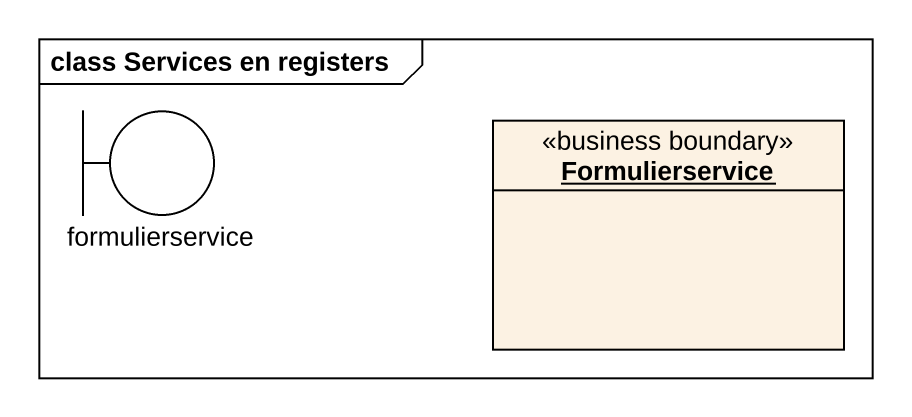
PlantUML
@startuml
mainframe class Services en registers
allowmixing
hide circle
hide empty members
boundary formulierservice
object Formulierservice <<business boundary>>
@enduml
